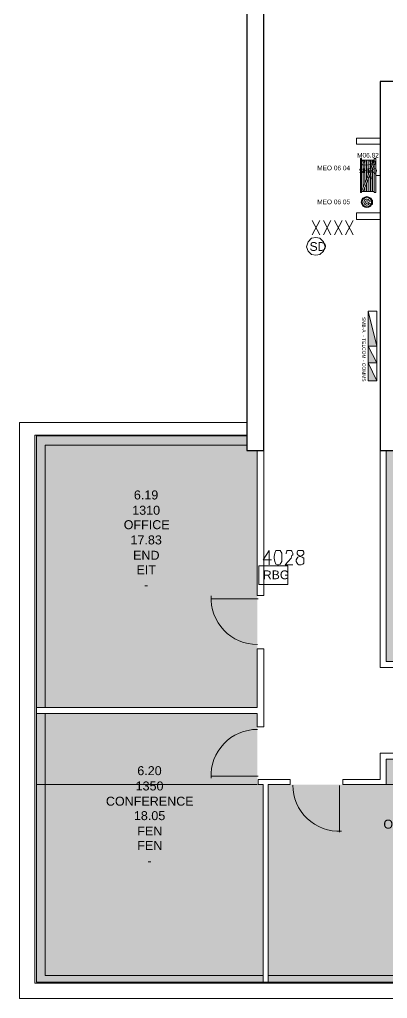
# Model space of a CAD drawing. Header units: millimetres. Extents: x -59 to 47, y 152 to 919.
# Drawn here: x -14.6 to -8.2, y 506.77 to 523.79 of the extents above; entities that cross this region are included whole.
import ezdxf

# ---------------------------------------------------------------- set-up
doc = ezdxf.new("R2010")
doc.units = ezdxf.units.MM
for name, color, linetype, true_color in [('PDF_014406$_ps_FIRE_ACCESS', 7, 'Continuous', 0x37dd00), ('PDF_014406$_ps_FIRE_ALARM', 7, 'Continuous', 0x37dd00), ('PDF_014406$HL-TMP', 7, 'Continuous', 0x800000)]:
    doc.layers.add(name, color=color, linetype=linetype, true_color=true_color)
for name, color, linetype in [('PDF_014406$_ps_TEXTBOLD$FIRE', 2, 'Continuous'), ('PDF_014406$BL', 7, 'Continuous'), ('PDF_014406$DR', 7, 'Continuous'), ('PDF_014406$EQ', 7, 'Continuous'), ('PDF_014406$FI', 7, 'Continuous'), ('PDF_014406$WA', 7, 'Continuous'), ('PDF_014406$WA-EXT', 7, 'Continuous'), ('PDF_014406$WN', 7, 'Continuous'), ('PDF_Text', 7, 'Continuous')]:
    doc.layers.add(name, color=color, linetype=linetype)
doc.styles.add('PDF ArialMT', font='arial.ttf')

msp = doc.modelspace()

# ---------------------------------------------------------------- linework, layer by layer
at = {"layer": 'PDF_014406$_ps_FIRE_ACCESS', "lineweight": 0}
msp.add_lwpolyline([(-9.449, 519.69), (-9.376, 519.704), (-9.317, 519.763), (-9.287, 519.837), (-9.317, 519.926), (-9.376, 519.985), (-9.449, 519.999), (-9.523, 519.985), (-9.582, 519.926), (-9.612, 519.837), (-9.582, 519.763), (-9.523, 519.704)], close=True, dxfattribs=at)
at = {"layer": 'PDF_014406$_ps_FIRE_ALARM', "lineweight": 0}
msp.add_lwpolyline([(-9.936, 513.965), (-9.936, 514.29), (-10.438, 514.29), (-10.438, 513.965)], close=True, dxfattribs=at)
at = {"layer": 'PDF_014406$_ps_TEXTBOLD$FIRE', "lineweight": 20}
for points in [[(-9.509, 520.295), (-9.376, 520.044)], [(-9.376, 520.295), (-9.509, 520.044)], [(-9.317, 520.295), (-9.184, 520.044)], [(-9.184, 520.295), (-9.317, 520.044)], [(-9.125, 520.295), (-8.992, 520.044)], [(-8.992, 520.295), (-9.125, 520.044)], [(-8.933, 520.295), (-8.8, 520.044)], [(-8.8, 520.295), (-8.933, 520.044)], [(-10.261, 514.305), (-10.261, 514.555), (-10.364, 514.393), (-10.217, 514.393)], [(-9.966, 514.496), (-9.966, 514.511), (-9.951, 514.541), (-9.951, 514.555), (-9.936, 514.555), (-9.892, 514.555), (-9.877, 514.555), (-9.863, 514.541), (-9.848, 514.511), (-9.848, 514.482), (-9.863, 514.467), (-9.877, 514.423), (-9.981, 514.305), (-9.848, 514.305)]]:
    msp.add_lwpolyline(points, dxfattribs=at)
for points in [[(-10.113, 514.555), (-10.143, 514.555), (-10.158, 514.511), (-10.172, 514.452), (-10.172, 514.423), (-10.158, 514.364), (-10.143, 514.319), (-10.113, 514.305), (-10.099, 514.305), (-10.069, 514.319), (-10.04, 514.364), (-10.04, 514.423), (-10.04, 514.452), (-10.04, 514.511), (-10.069, 514.555), (-10.099, 514.555)], [(-9.745, 514.555), (-9.759, 514.555), (-9.774, 514.526), (-9.774, 514.496), (-9.759, 514.482), (-9.745, 514.467), (-9.715, 514.452), (-9.686, 514.437), (-9.656, 514.423), (-9.656, 514.393), (-9.656, 514.364), (-9.656, 514.334), (-9.671, 514.319), (-9.7, 514.305), (-9.745, 514.305), (-9.759, 514.319), (-9.774, 514.334), (-9.789, 514.364), (-9.789, 514.393), (-9.774, 514.423), (-9.759, 514.437), (-9.73, 514.452), (-9.686, 514.467), (-9.671, 514.482), (-9.656, 514.496), (-9.656, 514.526), (-9.671, 514.555), (-9.7, 514.555)]]:
    msp.add_lwpolyline(points, close=True, dxfattribs=at)
at = {"layer": 'PDF_014406$BL', "lineweight": 9}
for points in [[(-10.645, 516.783), (-14.599, 516.783), (-14.599, 506.765), (31.861, 506.765), (-14.599, 506.765)], [(-14.156, 511.826), (-14.156, 516.385), (-10.645, 516.385)], [(-10.364, 507.164), (-14.156, 507.164), (-14.156, 511.723)], [(-5.481, 507.164), (-10.276, 507.164)]]:
    msp.add_lwpolyline(points, dxfattribs=at)
at = {"layer": 'PDF_014406$DR', "lineweight": 0}
for points in [[(-10.453, 513.714), (-11.264, 513.714), (-10.453, 513.714)], [(-10.453, 510.631), (-11.264, 510.631), (-10.453, 510.631)], [(-9.036, 510.469), (-9.036, 509.657), (-9.036, 510.469)]]:
    msp.add_lwpolyline(points, dxfattribs=at)
for centre, start, end in [((-10.464, 513.724), 177.0447, 270), ((-10.464, 510.64), 90, 182.9553), ((-9.044, 510.476), 180.0001, 272.9558)]:
    msp.add_arc(centre, 0.804, start, end, dxfattribs=at)
at = {"layer": 'PDF_014406$EQ', "lineweight": 9}
for points in [[(-8.387, 518.111), (-8.535, 518.716), (-8.535, 518.111), (-8.387, 518.111), (-8.387, 518.716), (-8.535, 518.716)], [(-8.387, 517.816), (-8.535, 518.111), (-8.535, 517.816), (-8.387, 517.816), (-8.387, 518.111), (-8.535, 518.111)], [(-8.387, 517.506), (-8.535, 517.816), (-8.535, 517.506), (-8.387, 517.506), (-8.387, 517.816), (-8.535, 517.816)]]:
    msp.add_lwpolyline(points, dxfattribs=at)
at = {"layer": 'PDF_014406$EQ', "transparency": 33554559}
for points in [[(-8.535, 518.716), (-8.387, 518.111), (-8.535, 518.111)], [(-8.535, 518.111), (-8.387, 517.816), (-8.535, 517.816)], [(-8.535, 517.816), (-8.387, 517.506), (-8.535, 517.506)]]:
    msp.add_solid(points, dxfattribs=at)
at = {"layer": 'PDF_014406$FI', "lineweight": 9}
for points in [[(-8.668, 521.372), (-8.653, 521.372), (-8.653, 520.781), (-8.668, 520.781)], [(-8.402, 521.372), (-8.402, 520.781), (-8.431, 520.781), (-8.431, 520.796), (-8.431, 521.342), (-8.431, 521.372)], [(-8.461, 520.575), (-8.55, 520.604), (-8.461, 520.649)]]:
    msp.add_lwpolyline(points, close=True, dxfattribs=at)
for points in [[(-8.431, 520.796), (-8.653, 520.796), (-8.653, 521.342), (-8.431, 521.342), (-8.653, 520.796)], [(-8.623, 521.342), (-8.623, 520.87)], [(-8.431, 521.268), (-8.623, 520.796)], [(-8.594, 520.944), (-8.594, 521.342)], [(-8.564, 521.342), (-8.564, 521.003)], [(-8.535, 521.077), (-8.535, 521.342)], [(-8.505, 521.342), (-8.505, 521.136)], [(-8.49, 521.209), (-8.49, 521.342)], [(-8.461, 521.342), (-8.461, 521.283)], [(-8.49, 520.796), (-8.49, 521.136)], [(-8.461, 521.209), (-8.461, 520.796)], [(-8.402, 521.077), (-8.328, 521.077)], [(-8.564, 520.929), (-8.564, 520.796)], [(-8.535, 520.796), (-8.535, 521.003)], [(-8.505, 521.062), (-8.505, 520.796)], [(-8.594, 520.796), (-8.594, 520.87)]]:
    msp.add_lwpolyline(points, dxfattribs=at)
for radius in [0.0959, 0.0811]:
    msp.add_circle((-8.561, 520.614), radius, dxfattribs=at)
for radius, start, end in [(0.0516, 22.7692, 337.2308), (0.0221, 22.7697, 337.2303)]:
    msp.add_arc((-8.561, 520.614), radius, start, end, dxfattribs=at)
at = {"layer": 'PDF_014406$HL-TMP', "color": 54, "lineweight": 0, "true_color": 0x999900}
msp.add_lwpolyline([(-10.467, 510.483), (-14.303, 510.483), (-10.467, 510.483)], dxfattribs=at)
at = {"layer": 'PDF_014406$HL-TMP', "color": 173, "lineweight": 0, "true_color": 0x5a5cb4}
msp.add_lwpolyline([(-5.481, 510.483), (-8.225, 510.483), (-5.481, 510.483)], dxfattribs=at)
at = {"layer": 'PDF_014406$HL-TMP', "color": 200, "true_color": 0xcd07f8, "transparency": 33554559}
for points in [[(-10.645, 516.547), (-14.303, 516.547), (-10.645, 516.296)], [(-14.303, 516.547), (-10.645, 516.296), (-14.303, 516.296)], [(-10.467, 516.296), (-10.467, 516.296), (-14.303, 516.296)], [(-10.467, 516.296), (-14.303, 516.296), (-10.645, 516.296)], [(-10.467, 516.296), (-14.303, 516.296), (-10.467, 511.826)], [(-14.303, 516.296), (-10.467, 511.826), (-14.303, 511.826)]]:
    msp.add_solid(points, dxfattribs=at)
at = {"layer": 'PDF_014406$HL-TMP', "color": 253, "true_color": 0x9999cc, "transparency": 33554559}
for points in [[(-3.459, 516.296), (-8.225, 516.296), (-3.459, 512.623)], [(-8.225, 516.296), (-3.459, 512.623), (-8.225, 512.623)]]:
    msp.add_solid(points, dxfattribs=at)
at = {"layer": 'PDF_014406$HL-TMP', "color": 54, "true_color": 0x999900, "transparency": 33554559}
for points in [[(-10.467, 511.723), (-14.303, 511.723), (-10.467, 510.483)], [(-14.303, 511.723), (-10.467, 510.483), (-14.303, 510.483)], [(-14.303, 510.483), (-10.467, 510.483), (-10.467, 510.483)], [(-10.364, 510.483), (-14.303, 510.483), (-10.364, 507.046)], [(-14.303, 510.483), (-10.364, 507.046), (-14.303, 507.046)], [(-10.364, 510.483), (-10.467, 510.483), (-10.467, 510.483)]]:
    msp.add_solid(points, dxfattribs=at)
at = {"layer": 'PDF_014406$HL-TMP', "color": 173, "true_color": 0x5a5cb4, "transparency": 33554559}
for points in [[(-5.481, 510.926), (-8.225, 510.926), (-5.481, 510.483)], [(-8.225, 510.926), (-5.481, 510.483), (-8.225, 510.483)], [(-10.276, 510.483), (-8.225, 510.483), (-8.225, 510.483)], [(-5.481, 510.483), (-10.276, 510.483), (-5.481, 507.046)], [(-10.276, 510.483), (-5.481, 507.046), (-10.276, 507.046)], [(-8.225, 510.483), (-5.481, 510.483), (-5.481, 510.483)]]:
    msp.add_solid(points, dxfattribs=at)
at = {"layer": 'PDF_014406$WA', "lineweight": 20}
for points in [[(-8.328, 521.622), (-8.741, 521.622), (-8.741, 521.726), (-8.328, 521.726)], [(-8.328, 520.309), (-8.741, 520.309), (-8.741, 520.427), (-8.328, 520.427)], [(-10.349, 516.296), (-10.349, 513.773), (-10.467, 513.773), (-10.467, 516.296)], [(-8.328, 516.296), (-8.328, 512.519), (-4.61, 512.519), (-4.61, 512.623), (-8.225, 512.623), (-8.225, 516.296)], [(-14.303, 511.723), (-10.467, 511.723), (-10.467, 511.487), (-10.349, 511.487), (-10.349, 512.844), (-10.467, 512.844), (-10.467, 511.826), (-14.303, 511.826)], [(-5.377, 507.046), (-5.377, 510.926), (-2.737, 510.926), (-2.737, 511.029), (-8.328, 511.029), (-8.328, 510.572), (-8.977, 510.572), (-8.977, 510.483), (-8.225, 510.483), (-8.225, 510.926), (-5.481, 510.926), (-5.481, 507.046)], [(-10.276, 507.046), (-10.276, 510.483), (-9.892, 510.483), (-9.892, 510.572), (-10.453, 510.572), (-10.453, 510.483), (-10.364, 510.483), (-10.364, 507.046)]]:
    msp.add_lwpolyline(points, dxfattribs=at)
at = {"layer": 'PDF_014406$WA-EXT', "lineweight": 25}
msp.add_lwpolyline([(-10.645, 525.296), (-10.645, 516.296), (-10.349, 516.296), (-10.349, 525.709), (-10.467, 525.709)], dxfattribs=at)
msp.add_lwpolyline([(-8.048, 522.714), (-8.328, 522.714), (-8.328, 516.296), (-8.048, 516.296)], close=True, dxfattribs=at)
at = {"layer": 'PDF_014406$WN', "lineweight": 0}
for points in [[(-10.645, 516.562), (-14.333, 516.562), (-14.333, 507.031), (31.861, 507.031), (-14.333, 507.031)], [(-14.303, 507.046), (-14.303, 516.547), (-10.645, 516.547)]]:
    msp.add_lwpolyline(points, dxfattribs=at)
msp.add_lwpolyline([(31.861, 507.046), (-14.303, 507.046)], close=True, dxfattribs=at)

# ---------------------------------------------------------------- texts
at = {"layer": 'PDF_Text', "attachment_point": 4, "style": 'PDF ArialMT'}
for s, insert, char_height in [('M06.82', (-8.73, 521.429), 0.081), ('MEO 06 04', (-9.424, 521.207), 0.081), ('2130', (-8.657, 521.296), 0.081), ('SHEQ', (-8.701, 521.148), 0.081), ('.47', (-8.612, 521.016), 0.081), ('MEO 06 05', (-9.424, 520.617), 0.081), ('6.19', (-12.611, 515.52), 0.156), ('1310', (-12.64, 515.254), 0.156), ('OFFICE', (-12.788, 515.003), 0.156), ('17.83', (-12.67, 514.738), 0.156), ('END', (-12.625, 514.472), 0.156), ('EIT', (-12.566, 514.221), 0.156), ('-', (-12.434, 513.956), 0.156), ('6.20', (-12.552, 510.725), 0.156), ('1350', (-12.581, 510.459), 0.156), ('CONFERENCE', (-13.098, 510.194), 0.156), ('18.05', (-12.611, 509.943), 0.156), ('OFFICE', (-8.273, 509.795), 0.156), ('FEN', (-12.552, 509.677), 0.156), ('FEN', (-12.552, 509.426), 0.156), ('-', (-12.375, 509.161), 0.156)]:
    msp.add_mtext(s, dxfattribs=dict(at, insert=insert, char_height=char_height))
at = {"layer": 'PDF_Text', "attachment_point": 4, "rotation": 270, "style": 'PDF ArialMT'}
for s, insert, char_height in [('---', (-8.535, 520.96), 0.081), ('SMB-A  - TELCOM - COMMS', (-8.612, 518.615), 0.06076)]:
    msp.add_mtext(s, dxfattribs=dict(at, insert=insert, char_height=char_height))
at = {"layer": 'PDF_Text', "color": 2, "char_height": 0.1519, "attachment_point": 4, "style": 'PDF ArialMT'}
for s, insert in [('SD', (-9.557, 519.841)), ('RBG', (-10.368, 514.131))]:
    msp.add_mtext(s, dxfattribs=dict(at, insert=insert))

doc.saveas('drawing.dxf')
